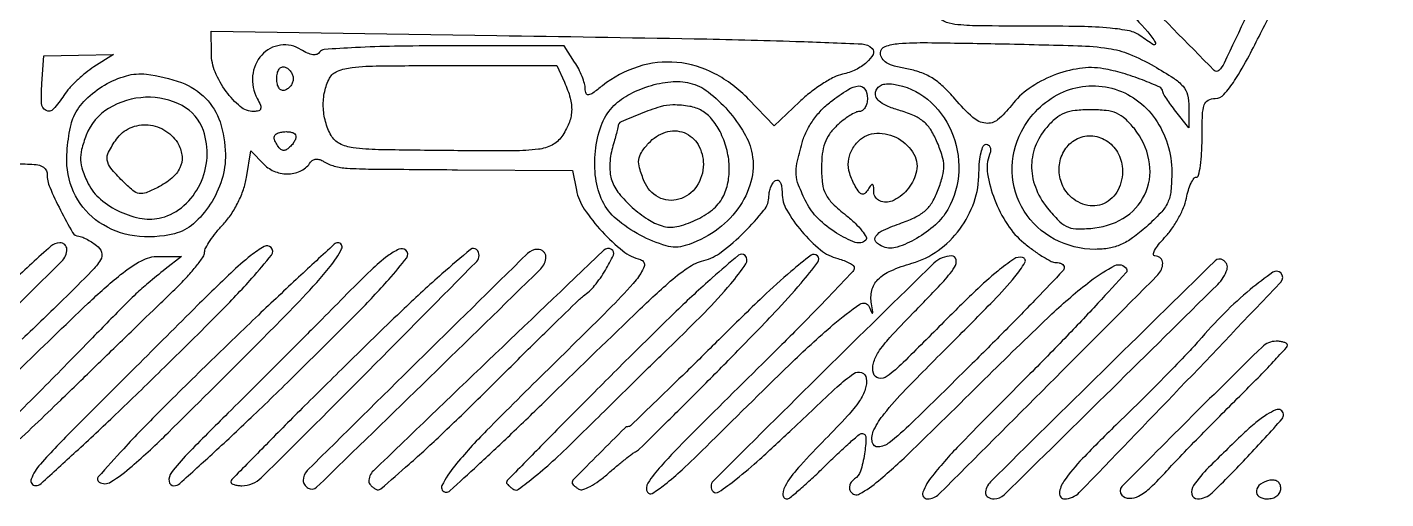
# Model space of a CAD drawing. Header units: millimetres. Extents: x 2712 to 3553, y 1367 to 1961.
# Drawn here: x 3016.13 to 3045.63, y 1883 to 1893.24 of the extents above; entities that cross this region are included whole.
import ezdxf

# ---------------------------------------------------------------- set-up
doc = ezdxf.new("R2010")
doc.units = ezdxf.units.MM

msp = doc.modelspace()

# ---------------------------------------------------------------- linework, layer by layer
for points in [[(3015.73, 1884.069, 0.004898), (3016.856, 1885.14, 0.000001), (3017.633, 1885.895, 0.000001), (3018.386, 1886.625, 0.000001), (3019.029, 1887.249, 0.000006), (3019.376, 1887.586, 0.01384), (3019.608, 1887.824, 0.01858), (3019.804, 1888.053, 0.0159), (3019.951, 1888.251, 0.152954), (3019.982, 1888.35, -0.125894), (3020.006, 1888.444, -0.021741), (3020.102, 1888.602, -0.022456), (3020.234, 1888.782, -0.018418), (3020.39, 1888.962, 0.040877), (3020.562, 1889.179, 0.032147), (3020.711, 1889.438, 0.032309), (3020.825, 1889.712, 0.042937), (3020.891, 1889.974), (3020.982, 1890.548), (3021.273, 1890.257, 0.106128), (3021.519, 1890.098, 0.102419), (3021.811, 1890.051, 0.108139), (3022.086, 1890.124, 0.131516), (3022.282, 1890.303, -0.124492), (3022.332, 1890.35, -0.110227), (3022.402, 1890.37, -0.093154), (3022.483, 1890.361, -0.064683), (3022.567, 1890.322, 0.075811), (3022.795, 1890.221, 0.050026), (3023.079, 1890.175, 0.013196), (3023.605, 1890.156, 0.000557), (3025.472, 1890.141), (3027.97, 1890.123), (3028.055, 1889.7, 0.099217), (3028.226, 1889.288, 0.03814), (3028.612, 1888.8, 0.037987), (3029.065, 1888.379, 0.107299), (3029.45, 1888.189, -0.448439), (3029.526, 1888.042, -0.084987), (3029.353, 1887.748, -0.021814), (3028.828, 1887.177, -0.001978), (3027.449, 1885.815, 0.00405), (3026.106, 1884.478, 0.021777), (3025.414, 1883.714, 0.05787), (3025.137, 1883.289, 0.556701), (3025.23, 1883.14, 0.187323), (3025.309, 1883.171, 0.001041), (3025.917, 1883.728, 0.004261), (3026.607, 1884.375, 0.00267), (3027.403, 1885.144, -0.000879), (3029.308, 1886.993, -0.011094), (3030.042, 1887.673, -0.030069), (3030.478, 1888.015, -0.08988), (3030.822, 1888.171, 0.102346), (3031.209, 1888.357, 0.031226), (3031.701, 1888.786, 0.028502), (3032.129, 1889.26, 0.171164), (3032.238, 1889.568, -0.051029), (3032.249, 1889.671, -0.048033), (3032.28, 1889.773, -0.051591), (3032.326, 1889.857, -0.104153), (3032.381, 1889.909, -0.250564), (3032.435, 1889.913, -0.166307), (3032.482, 1889.868, -0.08465), (3032.513, 1889.772, -0.036352), (3032.523, 1889.638, 0.132136), (3032.623, 1889.265, 0.044847), (3032.95, 1888.803, 0.045058), (3033.36, 1888.4, 0.11045), (3033.736, 1888.211, -0.028149), (3033.872, 1888.169, -0.039826), (3033.987, 1888.115, -0.045323), (3034.068, 1888.059, -0.221504), (3034.091, 1888.009, -0.191856), (3034.061, 1887.934, -0.001149), (3033.536, 1887.382, -0.004523), (3032.926, 1886.756, -0.002837), (3032.203, 1886.034, 0.001128), (3030.516, 1884.362, 0.014041), (3029.895, 1883.709, 0.034697), (3029.607, 1883.339, 0.294717), (3029.603, 1883.138, 0.416089), (3029.702, 1883.115, 0.025376), (3029.976, 1883.307, 0.022122), (3030.354, 1883.629, 0.007932), (3030.865, 1884.121, -0.00243), (3032.682, 1885.907, -0.015533), (3033.635, 1886.778, -0.02646), (3034.213, 1887.224, -0.469092), (3034.412, 1887.168, 0.004579), (3034.474, 1887.033, 0.545386), (3034.49, 1887.031, 0.223706), (3034.497, 1887.057, 0.002871), (3034.465, 1887.23, -0.107043), (3034.473, 1887.523, -0.136484), (3034.605, 1887.758, -0.094837), (3034.884, 1887.948, -0.033339), (3035.342, 1888.111, 0.087637), (3035.91, 1888.386, 0.076714), (3036.38, 1888.851, 0.076105), (3036.691, 1889.439, 0.083912), (3036.799, 1890.073, -0.022127), (3036.81, 1890.319, -0.040197), (3036.843, 1890.517, -0.05132), (3036.893, 1890.654, -0.286608), (3036.956, 1890.693, -0.167039), (3037.009, 1890.675, -0.15079), (3037.043, 1890.627, -0.107975), (3037.049, 1890.555, -0.061646), (3037.028, 1890.469, 0.132359), (3036.985, 1890.054, 0.052934), (3037.136, 1889.499, 0.05135), (3037.417, 1888.952, 0.076322), (3037.775, 1888.551, 0.015943), (3037.985, 1888.389, 0.019632), (3038.191, 1888.252, 0.018393), (3038.37, 1888.152, 0.118938), (3038.47, 1888.128, -0.057962), (3038.539, 1888.12, -0.077145), (3038.598, 1888.096, -0.095946), (3038.637, 1888.061, -0.163593), (3038.651, 1888.019, -0.192648), (3038.622, 1887.946, -0.000908), (3038.049, 1887.347, -0.004014), (3037.387, 1886.668, -0.002505), (3036.601, 1885.883, -0.001959), (3035.333, 1884.639, -0.026988), (3034.848, 1884.215, -0.145861), (3034.613, 1884.123, -0.384019), (3034.481, 1884.224, -0.164074), (3034.518, 1884.496, -0.053384), (3034.739, 1884.842, -0.024529), (3035.204, 1885.368, -0.003556), (3036.21, 1886.385, 0.003676), (3037.114, 1887.298, 0.020023), (3037.58, 1887.816, 0.041051), (3037.796, 1888.125, 0.507071), (3037.747, 1888.237, 0.206343), (3037.559, 1888.202, 0.023467), (3037.205, 1887.939, 0.019597), (3036.721, 1887.51, 0.006359), (3036.039, 1886.84, -0.002762), (3035.152, 1885.955, -0.03712), (3034.802, 1885.657, -0.202926), (3034.623, 1885.615, -0.294879), (3034.507, 1885.722, -0.129622), (3034.508, 1885.942, -0.079751), (3034.614, 1886.179, -0.040672), (3034.861, 1886.496, -0.008029), (3035.358, 1887.019, 0.005226), (3035.998, 1887.685, 0.039894), (3036.269, 1888.024, 0.197648), (3036.303, 1888.188, 0.361794), (3036.205, 1888.27, 0.194811), (3035.82, 1888.112, 0.001587), (3033.435, 1885.772, 0.001128), (3031.026, 1883.383, 0.41688), (3031.027, 1883.157, 0.360695), (3031.15, 1883.146, 0.015093), (3031.529, 1883.426, 0.01692), (3032.039, 1883.857, 0.006083), (3032.737, 1884.503, -0.002387), (3033.719, 1885.426, -0.036796), (3034.081, 1885.716, -0.240873), (3034.251, 1885.738, -0.283037), (3034.352, 1885.613, -0.112059), (3034.328, 1885.377, -0.067833), (3034.204, 1885.124, -0.038217), (3033.945, 1884.797, -0.008944), (3033.461, 1884.291, 0.011368), (3032.92, 1883.721, 0.041246), (3032.616, 1883.325, 0.121304), (3032.539, 1883.097, 0.443793), (3032.63, 1882.998, 0.170885), (3032.697, 1883.023, 0.005741), (3032.915, 1883.207, 0.010272), (3033.169, 1883.435, 0.006912), (3033.45, 1883.705, -0.00567), (3033.729, 1883.976, -0.008516), (3033.98, 1884.205, -0.004245), (3034.196, 1884.393, -0.16184), (3034.255, 1884.416, -0.437978), (3034.344, 1884.332, -0.035181), (3034.313, 1883.971, -0.034606), (3034.226, 1883.595, -0.182617), (3034.099, 1883.43, 0.083981), (3034.035, 1883.374, 0.093076), (3033.996, 1883.301, 0.100512), (3033.987, 1883.224, 0.116453), (3034.011, 1883.154, 0.403241), (3034.207, 1883.104, 0.046115), (3034.618, 1883.39, 0.017933), (3035.349, 1884.052, 0.001843), (3037.011, 1885.683, -0.005353), (3038.384, 1887.011, -0.025279), (3039.217, 1887.723, -0.046754), (3039.751, 1888.06, -0.389945), (3040.002, 1887.99, -0.335127), (3039.995, 1887.909, -0.001524), (3039.382, 1887.242, -0.006086), (3038.662, 1886.481, -0.003704), (3037.794, 1885.599, 0.003066), (3036.41, 1884.198, 0.022633), (3035.786, 1883.497, 0.080896), (3035.581, 1883.14, 0.52388), (3035.679, 1882.997, 0.198374), (3035.934, 1883.102, 0.000697), (3038.312, 1885.478, 0.000698), (3040.684, 1887.859, 0.198001), (3040.789, 1888.114, 0.107698), (3040.776, 1888.174, 0.099588), (3040.739, 1888.224, 0.095689), (3040.684, 1888.258, 0.091005), (3040.62, 1888.27, -0.435112), (3040.588, 1888.304, -0.104906), (3040.612, 1888.387, -0.047839), (3040.697, 1888.515, -0.020967), (3040.831, 1888.667, 0.038164), (3040.983, 1888.853, 0.02676), (3041.127, 1889.082, 0.027119), (3041.241, 1889.318, 0.049676), (3041.303, 1889.522, -0.02461), (3041.347, 1889.698, -0.036365), (3041.404, 1889.846, -0.040194), (3041.465, 1889.952, -0.247075), (3041.519, 1889.98, 0.351442), (3041.569, 1890.02, 0.018539), (3041.607, 1890.232, 0.022508), (3041.635, 1890.508, 0.0137), (3041.644, 1890.836, -0.008428), (3041.652, 1891.331, -0.07247), (3041.692, 1891.549, -0.1896), (3041.778, 1891.652, -0.125199), (3041.93, 1891.691, 0.21239), (3042.117, 1891.774, 0.039564), (3042.351, 1892.078, 0.023517), (3042.664, 1892.615, 0.005024), (3043.155, 1893.579, 0.00244)], [(3043.114, 1894.545, -0.000282), (3042.121, 1892.457, -0.079348), (3042.011, 1892.297, -0.423184), (3041.908, 1892.296, -0.000107), (3038.339, 1895.91, -0.000248)], [(3015.925, 1890.278, 0.031073), (3016.134, 1890.265, -0.033243), (3016.325, 1890.253, -0.085531), (3016.457, 1890.212, -0.13156), (3016.533, 1890.142, -0.144327), (3016.562, 1890.046, 0.100572), (3016.619, 1889.761, 0.017766), (3016.851, 1889.265, 0.011992), (3017.116, 1888.775, 0.268924), (3017.25, 1888.698, -0.09962), (3017.31, 1888.686, -0.020129), (3017.409, 1888.639, -0.020506), (3017.522, 1888.575, -0.017923), (3017.635, 1888.499, -0.159584), (3017.742, 1888.349, -0.217946), (3017.722, 1888.186, -0.056736), (3017.526, 1887.936, -0.004205), (3016.911, 1887.323, -0.0019), (3016.482, 1886.906, -0.001534), (3016.019, 1886.462, -0.00155)], [(3015.922, 1885.769, -0.002262), (3017.451, 1887.242, -0.019791), (3018.157, 1887.864, -0.047225), (3018.609, 1888.166, -0.124255), (3018.984, 1888.261), (3019.483, 1888.261), (3019.127, 1887.981, 0.006716), (3018.755, 1887.68, 0.016126), (3018.491, 1887.445, 0.009361), (3018.17, 1887.13, 0.001063), (3017.46, 1886.403, -0.001568), (3017, 1885.933, -0.001001), (3016.462, 1885.388, -0.001006), (3015.932, 1884.857, -0.001876)]]:
    msp.add_lwpolyline(points, format="xyb")
for points in [[(3037.51, 1893.738), (3039.005, 1893.757), (3039.077, 1894.155), (3039.15, 1894.553), (3039.955, 1893.692, -0.005093), (3040.463, 1893.136, -0.060001), (3040.631, 1892.897, -0.75717), (3040.588, 1892.855, -0.029328), (3040.299, 1893.049, 0.112645), (3040.067, 1893.153, 0.027299), (3039.648, 1893.214, 0.017851), (3039.009, 1893.249, 0.004577), (3037.972, 1893.258, -0.002796), (3036.788, 1893.265, -0.025836), (3036.276, 1893.297, -0.078614), (3036.032, 1893.365, -0.348077), (3035.969, 1893.489, -0.233548), (3036.061, 1893.609, -0.073948), (3036.284, 1893.68, -0.031969), (3036.694, 1893.72, -0.00498)], [(3026.329, 1893.055, -0.000676), (3030.61, 1892.985, -0.004136), (3032.819, 1892.928, -0.002623), (3034.263, 1892.871, -0.187329), (3034.478, 1892.776, -0.327668), (3034.498, 1892.645, -0.092611), (3034.362, 1892.473, -0.066535), (3034.119, 1892.311, -0.06324), (3033.838, 1892.215, 0.068544), (3033.651, 1892.15, 0.023533), (3033.402, 1892.006, 0.022878), (3033.139, 1891.82, 0.024536), (3032.9, 1891.615), (3032.351, 1891.094), (3031.796, 1891.672, 0.080168), (3031.06, 1892.226, 0.098625), (3030.237, 1892.471, 0.101273), (3029.4, 1892.378, 0.088966), (3028.623, 1891.965, -0.010218), (3028.412, 1891.806, -0.113484), (3028.316, 1891.766, -0.365362), (3028.266, 1891.795, -0.086027), (3028.248, 1891.899, 0.069499), (3028.232, 1892.011, 0.025002), (3028.18, 1892.164, 0.024232), (3028.106, 1892.328, 0.026405), (3028.018, 1892.479), (3027.787, 1892.831), (3025.176, 1892.831, 0.004342), (3024.104, 1892.821, 0.008701), (3023.258, 1892.792, 0.003997), (3022.579, 1892.751, 0.24182), (3022.477, 1892.69, -0.18484), (3022.419, 1892.645, -0.107559), (3022.33, 1892.639, -0.071499), (3022.214, 1892.673, -0.034148), (3022.077, 1892.747, 0.176878), (3021.627, 1892.845, 0.177466), (3021.221, 1892.63, 0.160593), (3021.025, 1892.182, 0.147803), (3021.124, 1891.688, -0.023419), (3021.194, 1891.54, -0.165591), (3021.199, 1891.462, -0.272467), (3021.156, 1891.419, -0.062102), (3021.049, 1891.406, -0.175135), (3020.757, 1891.511, -0.062009), (3020.449, 1891.84, -0.0595), (3020.211, 1892.264, -0.095905), (3020.129, 1892.669), (3020.124, 1893.148)], [(3037.251, 1892.875, -0.002452), (3038.949, 1892.833, -0.028603), (3039.61, 1892.775, -0.06188), (3040.067, 1892.65, -0.032095), (3040.6, 1892.389, -0.013431), (3041.027, 1892.129, -0.073015), (3041.23, 1891.952, -0.117451), (3041.325, 1891.764, -0.061373), (3041.356, 1891.502), (3041.353, 1891.049), (3041.074, 1891.406, -0.008599), (3040.967, 1891.547, -0.011864), (3040.876, 1891.678, -0.008579), (3040.806, 1891.79, -0.126598), (3040.792, 1891.834, 0.282512), (3040.725, 1891.933, 0.014174), (3040.35, 1892.09, 0.021848), (3039.918, 1892.236, 0.026077), (3039.5, 1892.334, 0.082356), (3038.98, 1892.34, 0.056984), (3038.412, 1892.186, 0.056627), (3037.889, 1891.905, 0.078015), (3037.504, 1891.538, -0.056582), (3037.204, 1891.227, -0.203898), (3036.946, 1891.15, -0.157536), (3036.666, 1891.277, -0.031032), (3036.277, 1891.678, 0.027127), (3036.021, 1891.947, 0.049062), (3035.78, 1892.133, 0.054467), (3035.525, 1892.255, 0.043341), (3035.231, 1892.332, -0.02355), (3034.963, 1892.39, -0.07107), (3034.792, 1892.463, -0.115759), (3034.696, 1892.557, -0.142058), (3034.661, 1892.678, -0.315505), (3034.758, 1892.816, -0.068139), (3035.059, 1892.881, -0.022095), (3035.68, 1892.9, -0.001943)], [(3017.246, 1892.629), (3018.001, 1892.641), (3017.579, 1892.373, 0.028695), (3017.4, 1892.245, 0.019804), (3017.213, 1892.082, 0.020024), (3017.045, 1891.909, 0.038088), (3016.927, 1891.756, -0.039673), (3016.695, 1891.456, -0.342822), (3016.539, 1891.429, -0.264608), (3016.441, 1891.583, -0.029856), (3016.447, 1892.011), (3016.49, 1892.617)], [(3021.728, 1892.368, -0.087886), (3021.796, 1892.331, -0.06965), (3021.854, 1892.27, -0.06941), (3021.893, 1892.195, -0.085974), (3021.906, 1892.118, -0.085974), (3021.893, 1892.041, -0.06941), (3021.854, 1891.966, -0.06965), (3021.796, 1891.906, -0.087886), (3021.728, 1891.869, -0.162171), (3021.657, 1891.869, -0.158614), (3021.599, 1891.911, -0.105759), (3021.562, 1891.997, -0.049736), (3021.55, 1892.118, -0.049736), (3021.562, 1892.239, -0.105759), (3021.599, 1892.325, -0.158614), (3021.657, 1892.368, -0.162171)], [(3022.695, 1892.127, -0.176373), (3022.868, 1892.282, -0.068377), (3023.184, 1892.361, -0.024648), (3023.78, 1892.396, -0.002358), (3025.237, 1892.403), (3027.632, 1892.403), (3027.797, 1892.04, -0.040611), (3027.921, 1891.698, -0.079317), (3027.952, 1891.41, -0.08569), (3027.891, 1891.142, -0.054468), (3027.737, 1890.861, -0.120267), (3027.526, 1890.676, -0.090602), (3027.23, 1890.585, -0.029711), (3026.686, 1890.552, -0.002236), (3025.207, 1890.557, -0.002323), (3023.757, 1890.576, -0.028433), (3023.205, 1890.617, -0.086068), (3022.913, 1890.708, -0.147065), (3022.73, 1890.884, -0.062401), (3022.608, 1891.185, -0.058615), (3022.559, 1891.513, -0.059745), (3022.589, 1891.838, -0.070459)], [(3017.14, 1891.295, -0.092087), (3017.399, 1891.665, -0.062043), (3017.811, 1891.979, -0.0626), (3018.282, 1892.18, -0.099655), (3018.717, 1892.215, -0.058357), (3019.477, 1892.032, -0.110196), (3020.004, 1891.692, -0.117778), (3020.316, 1891.178, -0.072709), (3020.433, 1890.478, -0.080497), (3020.355, 1889.927, -0.067442), (3020.105, 1889.391, -0.071204), (3019.741, 1888.969, -0.118036), (3019.326, 1888.753, -0.096059), (3018.458, 1888.705, -0.11484), (3017.695, 1888.998, -0.123294), (3017.177, 1889.576, -0.121997), (3016.989, 1890.332, -0.020719), (3017, 1890.599, -0.018031), (3017.033, 1890.876, -0.018408), (3017.082, 1891.125, -0.049772)], [(3028.834, 1891.494, -0.076617), (3029.174, 1891.76, -0.051729), (3029.626, 1891.955, -0.052105), (3030.104, 1892.052, -0.082792), (3030.519, 1892.023, -0.107282), (3030.918, 1891.831, -0.047057), (3031.347, 1891.427, -0.046785), (3031.701, 1890.938, -0.087252), (3031.872, 1890.482, -0.113615), (3031.847, 1889.881, -0.091039), (3031.565, 1889.295, -0.083741), (3031.067, 1888.808, -0.076482), (3030.421, 1888.493, -0.147986), (3030.004, 1888.49, -0.05172), (3029.443, 1888.72, -0.051452), (3028.923, 1889.073, -0.105598), (3028.622, 1889.46, -0.081544), (3028.475, 1889.958, -0.057364), (3028.468, 1890.544, -0.058784), (3028.592, 1891.097, -0.104295)], [(3032.957, 1890.726, -0.047189), (3033.05, 1890.968, -0.036847), (3033.193, 1891.211, -0.036319), (3033.373, 1891.433, -0.041812), (3033.576, 1891.617, -0.02219), (3033.953, 1891.879, -0.118211), (3034.189, 1891.959, -0.292677), (3034.322, 1891.89, -0.131778), (3034.376, 1891.691, -0.057349), (3034.363, 1891.582, -0.076635), (3034.326, 1891.489, -0.095599), (3034.271, 1891.427, -0.165094), (3034.207, 1891.406, 0.112596), (3034.121, 1891.386, 0.026854), (3033.991, 1891.315, 0.026266), (3033.847, 1891.214, 0.02332), (3033.708, 1891.096, 0.052094), (3033.553, 1890.916, 0.065486), (3033.452, 1890.721, 0.057318), (3033.396, 1890.486, 0.029466), (3033.378, 1890.183, 0.031227), (3033.4, 1889.839, 0.088499), (3033.471, 1889.611, 0.080962), (3033.621, 1889.409, 0.023311), (3033.913, 1889.151, -0.02109), (3034.11, 1888.979, -0.03518), (3034.258, 1888.816, -0.040575), (3034.348, 1888.682, -0.334329), (3034.338, 1888.613, -0.29418), (3034.113, 1888.564, -0.052259), (3033.707, 1888.766, -0.050807), (3033.303, 1889.085, -0.086205), (3033.05, 1889.432, -0.0171), (3032.881, 1889.806, -0.079706), (3032.828, 1890.035, -0.072793), (3032.846, 1890.279, -0.012873)], [(3035.119, 1888.987, 0.030027), (3035.43, 1889.117, 0.07059), (3035.637, 1889.258, 0.076858), (3035.787, 1889.443, 0.041117), (3035.914, 1889.709, 0.025306), (3036.009, 1890.005, 0.070129), (3036.035, 1890.222, 0.069621), (3036.001, 1890.438, 0.024676), (3035.894, 1890.733, 0.039318), (3035.759, 1890.998, 0.077243), (3035.605, 1891.177, 0.072913), (3035.399, 1891.308, 0.03182), (3035.094, 1891.421, -0.022526), (3034.829, 1891.513, -0.064027), (3034.658, 1891.608, -0.107246), (3034.569, 1891.71, -0.177694), (3034.552, 1891.822, -0.114168), (3034.594, 1891.915, -0.123635), (3034.672, 1891.977, -0.09561), (3034.787, 1892.005, -0.046931), (3034.939, 1891.998, -0.138503), (3035.68, 1891.67, -0.11757), (3036.196, 1890.983, -0.112853), (3036.36, 1890.113, -0.120065), (3036.122, 1889.28, -0.080835), (3035.851, 1888.944, -0.051403), (3035.444, 1888.649, -0.052667), (3035.023, 1888.46, -0.172062), (3034.722, 1888.468, -0.114673), (3034.561, 1888.577, -0.365139), (3034.556, 1888.697, -0.125634), (3034.726, 1888.832, -0.020692)], [(3037.722, 1890.973, -0.160252), (3038.566, 1891.8, -0.182646), (3039.687, 1891.909, -0.177172), (3040.625, 1891.246, -0.15234), (3040.986, 1890.088, -0.024498), (3040.966, 1889.681, -0.084801), (3040.897, 1889.428, -0.080937), (3040.746, 1889.205, -0.021081), (3040.434, 1888.904, -0.023802), (3040.134, 1888.661, -0.053864), (3039.881, 1888.515, -0.062063), (3039.626, 1888.438, -0.042199), (3039.324, 1888.413, -0.122931), (3038.435, 1888.635, -0.131311), (3037.78, 1889.245, -0.132994), (3037.523, 1890.094, -0.127598)], [(3017.456, 1889.838, 0.103518), (3017.723, 1889.499, 0.066016), (3018.148, 1889.23, 0.066327), (3018.626, 1889.081, 0.107781), (3019.049, 1889.101, 0.117425), (3019.532, 1889.362, 0.099251), (3019.882, 1889.827, 0.095616), (3020.034, 1890.408, 0.099913), (3019.954, 1890.993, 0.189913), (3019.491, 1891.534, 0.132566), (3018.7, 1891.713, 0.12627), (3017.896, 1891.472, 0.167675), (3017.41, 1890.89, 0.026673), (3017.311, 1890.579, 0.075041), (3017.286, 1890.352, 0.076406), (3017.33, 1890.131, 0.028376)], [(3028.822, 1889.908, 0.079701), (3028.984, 1889.625, 0.039284), (3029.27, 1889.323, 0.039163), (3029.604, 1889.066, 0.071073), (3029.915, 1888.921, 0.127309), (3030.236, 1888.907, 0.057344), (3030.638, 1889.044, 0.056635), (3031.009, 1889.273, 0.103268), (3031.236, 1889.545, 0.075685), (3031.348, 1889.86, 0.058219), (3031.375, 1890.224, 0.055175), (3031.316, 1890.605, 0.053399), (3031.175, 1890.968, 0.052043), (3030.992, 1891.246, 0.092518), (3030.783, 1891.422, 0.087246), (3030.516, 1891.517, 0.042135), (3030.153, 1891.548, 0.074558), (3029.876, 1891.507, 0.019026), (3029.448, 1891.357, 0.011516), (3029.025, 1891.18, 0.295952), (3028.96, 1891.08, -0.063999), (3028.957, 1891.056, -0.001156), (3028.924, 1890.931, -0.002856), (3028.885, 1890.786, -0.001901), (3028.838, 1890.619, 0.035328), (3028.799, 1890.435, 0.029045), (3028.782, 1890.234, 0.029981), (3028.79, 1890.047, 0.065867)], [(3038.321, 1889.263, 0.026299), (3038.558, 1889.01, 0.099672), (3038.74, 1888.893, 0.096644), (3038.956, 1888.855, 0.023906), (3039.317, 1888.878, 0.12328), (3040.002, 1889.134, 0.14847), (3040.429, 1889.67, 0.146259), (3040.49, 1890.359, 0.118621), (3040.173, 1891.033, 0.038293), (3039.975, 1891.246, 0.083933), (3039.789, 1891.366, 0.075555), (3039.56, 1891.426, 0.026569), (3039.222, 1891.444, 0.027121), (3038.89, 1891.426, 0.068698), (3038.657, 1891.368, 0.077455), (3038.465, 1891.254, 0.042127), (3038.269, 1891.061, 0.087121), (3038.02, 1890.642, 0.098245), (3037.942, 1890.181, 0.094266), (3038.046, 1889.71, 0.07378)], [(3018.066, 1890.804, -0.137158), (3018.365, 1891.049, -0.125968), (3018.759, 1891.115, -0.122807), (3019.143, 1890.982, -0.126656), (3019.415, 1890.687, -0.104597), (3019.491, 1890.427, -0.132105), (3019.444, 1890.182, -0.107447), (3019.268, 1889.957, -0.053689), (3018.965, 1889.757, -0.025428), (3018.71, 1889.641, -0.140374), (3018.562, 1889.626, -0.130633), (3018.422, 1889.692, -0.020882), (3018.199, 1889.898, -0.021994), (3017.944, 1890.176, -0.138907), (3017.866, 1890.35, -0.159012), (3017.897, 1890.526, -0.031407)], [(3021.943, 1890.917, -0.192999), (3021.963, 1890.871, -0.08757), (3021.953, 1890.805, -0.067411), (3021.915, 1890.729, -0.047424), (3021.855, 1890.656, -0.046427), (3021.761, 1890.578, -0.1827), (3021.689, 1890.561, -0.17962), (3021.622, 1890.595, -0.044633), (3021.547, 1890.694, -0.051825), (3021.498, 1890.795, -0.171135), (3021.497, 1890.868, -0.192281), (3021.542, 1890.921, -0.067514), (3021.636, 1890.955, -0.041408), (3021.727, 1890.967, -0.043065), (3021.817, 1890.964, -0.046995), (3021.895, 1890.947, -0.119198)], [(3029.624, 1890.717, -0.131276), (3029.994, 1890.957, -0.17191), (3030.395, 1890.946, -0.171893), (3030.699, 1890.686, -0.131249), (3030.813, 1890.259, -0.150073), (3030.665, 1889.778, -0.174749), (3030.281, 1889.499, -0.194799), (3029.839, 1889.544, -0.177032), (3029.53, 1889.886, -0.022933), (3029.427, 1890.179, -0.101253), (3029.411, 1890.36, -0.119069), (3029.469, 1890.518, -0.037386)], [(3034.183, 1890.764, -0.191616), (3034.577, 1890.934, -0.136417), (3035.048, 1890.817, -0.139245), (3035.386, 1890.476, -0.200139), (3035.431, 1890.059, -0.106609), (3035.235, 1889.701, -0.112312), (3034.913, 1889.462, -0.211483), (3034.644, 1889.464, -0.292987), (3034.516, 1889.66, 0.015023), (3034.511, 1889.787, 0.280965), (3034.489, 1889.818, 0.347061), (3034.456, 1889.809, 0.019066), (3034.39, 1889.714, -0.055165), (3034.32, 1889.626, -0.264994), (3034.261, 1889.61, -0.175589), (3034.198, 1889.652, -0.024688), (3034.112, 1889.785, -0.058005), (3033.992, 1890.061, -0.091932), (3033.963, 1890.317, -0.099696), (3034.028, 1890.551, -0.079112)], [(3038.866, 1890.778, -0.140651), (3039.185, 1890.878, -0.130133), (3039.52, 1890.798, -0.123113), (3039.784, 1890.558, -0.118633), (3039.909, 1890.218, -0.127661), (3039.844, 1889.752, -0.166593), (3039.561, 1889.432, -0.180193), (3039.16, 1889.367, -0.148572), (3038.775, 1889.572, -0.109315), (3038.589, 1889.863, -0.10686), (3038.541, 1890.208, -0.109396), (3038.64, 1890.536, -0.119516)], [(3011.769, 1883.282, 0.19599), (3012.038, 1883.392, 0.000751), (3014.462, 1885.768, 0.000739), (3016.879, 1888.154, 0.200287), (3016.989, 1888.417, 0.111015), (3016.977, 1888.47, 0.100021), (3016.944, 1888.515, 0.094731), (3016.893, 1888.545, 0.088227), (3016.834, 1888.555, 0.184977), (3016.642, 1888.481, 0.003395), (3015.819, 1887.733, 0.009067), (3014.992, 1886.941, 0.013184), (3014.293, 1886.211, -0.002697), (3014.081, 1885.979, -0.002653), (3013.865, 1885.748, -0.002607), (3013.673, 1885.548, -0.01012), (3013.551, 1885.427, -0.000163), (3013.413, 1885.295, -0.000024), (3013.132, 1885.027, -0.000027), (3012.798, 1884.709, -0.000023), (3012.447, 1884.375, 0.008204), (3011.884, 1883.821, 0.055516), (3011.643, 1883.514, 0.268427), (3011.639, 1883.36, 0.27595)], [(3016.312, 1883.285, 0.182613), (3016.431, 1883.331, 0.001492), (3017.187, 1884.021, 0.005085), (3018.05, 1884.828, 0.00322), (3019.041, 1885.787, 0.002933), (3020.304, 1887.039, 0.013553), (3021.01, 1887.787, 0.01458), (3021.434, 1888.29, 0.381147), (3021.424, 1888.453, 0.335129), (3021.278, 1888.473, 0.039653), (3020.988, 1888.28, 0.023887), (3020.548, 1887.898, 0.005212), (3019.829, 1887.198, 0.000562), (3017.148, 1884.523, 0.013365), (3016.414, 1883.75, 0.093146), (3016.215, 1883.423, 0.528603)], [(3017.69, 1883.361, 0.287932), (3017.945, 1883.363, 0.036555), (3018.405, 1883.706, 0.016272), (3019.189, 1884.431, 0.00167), (3020.98, 1886.211, 0.004365), (3022.11, 1887.362, 0.021769), (3022.709, 1888.04, 0.053581), (3022.958, 1888.425, 0.558443), (3022.877, 1888.555, 0.188656), (3022.797, 1888.524, 0.000667), (3022.024, 1887.808, 0.003401), (3021.152, 1886.987, 0.002112), (3020.138, 1886.011, 0.003563), (3019, 1884.89, 0.010046), (3018.225, 1884.085, 0.005758), (3017.673, 1883.473, 0.46468)], [(3019.316, 1883.282, 0.18572), (3019.442, 1883.331, 0.001731), (3020.189, 1884.01, 0.00553), (3021.044, 1884.81, 0.003513), (3022.022, 1885.76, 0.002793), (3023.3, 1887.033, 0.014493), (3023.981, 1887.76, 0.018268), (3024.37, 1888.232, 0.40204), (3024.351, 1888.394, 0.285993), (3024.202, 1888.414, 0.056614), (3023.96, 1888.271, 0.029857), (3023.597, 1887.961, 0.006347), (3023.007, 1887.377, -0.001084), (3022.466, 1886.831, -0.000564), (3021.79, 1886.153, -0.000561), (3021.094, 1885.458, -0.000856), (3020.488, 1884.856, 0.003564), (3019.606, 1883.97, 0.034027), (3019.259, 1883.565, 0.192564), (3019.209, 1883.377, 0.379289)], [(3020.792, 1883.282, 0.197508), (3021.212, 1883.455, 0.001989), (3023.541, 1885.777, 0.001435), (3025.89, 1888.152, 0.411788), (3025.889, 1888.406, 0.38832), (3025.757, 1888.412, 0.00619), (3025.137, 1887.88, 0.01039), (3024.314, 1887.127, 0.003529), (3023.149, 1885.998, 0.001503), (3022.153, 1885.014, 0.002448), (3021.315, 1884.172, 0.000339), (3020.575, 1883.42, 0.196733), (3020.552, 1883.364, 0.251001), (3020.569, 1883.333, 0.064474), (3020.622, 1883.306, 0.049974), (3020.7, 1883.288, 0.032473)], [(3022.231, 1883.23, 0.343421), (3022.415, 1883.25, 0.000571), (3024.863, 1885.628, 0.000769), (3027.281, 1887.989, 0.201617), (3027.393, 1888.255, 0.111958), (3027.379, 1888.315, 0.100241), (3027.34, 1888.366, 0.094565), (3027.283, 1888.401, 0.087514), (3027.215, 1888.413, 0.196118), (3026.993, 1888.322, 0.000522), (3024.6, 1885.97, 0.000513), (3022.21, 1883.611, 0.200343), (3022.12, 1883.394, 0.096958), (3022.128, 1883.353, 0.052587), (3022.152, 1883.307, 0.049608), (3022.188, 1883.264, 0.055601)], [(3023.698, 1883.204, 0.326982), (3023.808, 1883.213, 0.00338), (3024.424, 1883.751, 0.009044), (3025.141, 1884.408, 0.005406), (3025.97, 1885.213, -0.000767), (3026.79, 1886.025, -0.00119), (3027.501, 1886.724, -0.000339), (3028.122, 1887.329, -0.039515), (3028.209, 1887.401, 0.067112), (3028.452, 1887.627, 0.036101), (3028.688, 1887.962, 0.031384), (3028.858, 1888.287, 0.375108), (3028.819, 1888.412, 0.341143), (3028.651, 1888.394, 0.000459), (3026.135, 1885.992, 0.000613), (3023.647, 1883.605, 0.20402), (3023.545, 1883.365, 0.153618), (3023.555, 1883.334, 0.037823), (3023.59, 1883.291, 0.035171), (3023.639, 1883.246, 0.028926)], [(3026.694, 1883.203, 0.307803), (3026.801, 1883.207, 0.009961), (3027.161, 1883.487, 0.01572), (3027.592, 1883.859, 0.009289), (3028.083, 1884.328, -0.000509), (3028.597, 1884.836, -0.000482), (3029.122, 1885.352, -0.000478), (3029.587, 1885.809, -0.001693), (3029.887, 1886.1, 0.005504), (3030.837, 1887.038, 0.0202), (3031.407, 1887.662, 0.025381), (3031.736, 1888.096, 0.360457), (3031.719, 1888.276, 0.386705), (3031.578, 1888.283, 0.008382), (3031.008, 1887.795, 0.011517), (3030.222, 1887.068, 0.003404), (3029.053, 1885.918, 0.001043), (3028.089, 1884.953, 0.00171), (3027.277, 1884.131, 0.000167), (3026.553, 1883.394, 0.196298), (3026.538, 1883.355, 0.169168), (3026.547, 1883.327, 0.03189), (3026.584, 1883.287, 0.030863), (3026.634, 1883.244, 0.023997)], [(3028.11, 1883.208, 0.22666), (3028.196, 1883.199, 0.036989), (3028.354, 1883.268, 0.034508), (3028.542, 1883.385, 0.024172), (3028.737, 1883.54, -0.005344), (3028.93, 1883.706, -0.006754), (3029.112, 1883.854, -0.005454), (3029.267, 1883.975, -0.053186), (3029.338, 1884.018, 0.0846), (3029.422, 1884.076, 0.000653), (3030.008, 1884.653, 0.002388), (3030.678, 1885.319, 0.001528), (3031.45, 1886.099, 0.004221), (3032.366, 1887.046, 0.01456), (3032.936, 1887.681, 0.013295), (3033.299, 1888.134, 0.374761), (3033.289, 1888.274, 0.374208), (3033.151, 1888.283, 0.014221), (3032.715, 1887.934, 0.01509), (3032.104, 1887.382, 0.004374), (3031.194, 1886.495, -0.001496), (3030.444, 1885.755, -0.002435), (3029.802, 1885.132, -0.000339), (3029.23, 1884.582, -0.193503), (3029.187, 1884.565, 0.197749), (3029.107, 1884.532, 0.001268), (3028.55, 1883.977, 0.001269), (3027.996, 1883.42, 0.197439), (3027.963, 1883.339, 0.189103), (3027.971, 1883.319, 0.023752), (3028.006, 1883.284, 0.025239), (3028.053, 1883.246, 0.018431)], [(3037.127, 1882.997, 0.196281), (3037.346, 1883.087, 0.000532), (3039.69, 1885.388, 0.000825), (3041.984, 1887.653, 0.115612), (3042.186, 1887.976, 0.103174), (3042.193, 1888.03, 0.078504), (3042.179, 1888.088, 0.075153), (3042.146, 1888.141, 0.080739), (3042.1, 1888.181, 0.34482), (3041.926, 1888.162, 0.000512), (3039.472, 1885.755, 0.000694), (3037.048, 1883.367, 0.200456), (3036.941, 1883.111, 0.160365), (3036.955, 1883.068, 0.096658), (3036.996, 1883.031, 0.078245), (3037.056, 1883.006, 0.059312)], [(3038.656, 1882.997, 0.20313), (3038.975, 1883.132, 0.001292), (3041.157, 1885.397, 0.000943), (3043.356, 1887.702, 0.406864), (3043.354, 1887.9, 0.365695), (3043.179, 1887.915, 0.018543), (3042.69, 1887.54, 0.023966), (3042.129, 1887.029, 0.018581), (3041.568, 1886.423, -0.0138), (3041.32, 1886.15, -0.002989), (3040.877, 1885.693, -0.003116), (3040.357, 1885.17, -0.002976), (3039.822, 1884.646, 0.008236), (3039.047, 1883.87, 0.038202), (3038.644, 1883.383, 0.131877), (3038.546, 1883.118, 0.441089)], [(3039.902, 1883.077, 0.194707), (3040.065, 1883.008, 0.128424), (3040.265, 1883.056, 0.065814), (3040.525, 1883.244, 0.018338), (3040.877, 1883.603, -0.006089), (3041.16, 1883.905, -0.002156), (3041.571, 1884.33, -0.002139), (3042.027, 1884.794, -0.002515), (3042.464, 1885.229, 0.003835), (3042.86, 1885.627, 0.006015), (3043.193, 1885.975, 0.002015), (3043.475, 1886.279, 0.188177), (3043.497, 1886.334, 0.249407), (3043.48, 1886.366, 0.065181), (3043.426, 1886.393, 0.050425), (3043.347, 1886.411, 0.032819), (3043.254, 1886.418, 0.195849), (3042.947, 1886.292, 0.002515), (3041.431, 1884.796, 0.001815), (3039.901, 1883.261, 0.412596)], [(3041.541, 1882.997, 0.195385), (3041.861, 1883.127, 0.010702), (3042.636, 1883.914, 0.008739), (3043.383, 1884.735, 0.464213), (3043.355, 1884.921, 0.244379), (3043.247, 1884.929, 0.038861), (3043.053, 1884.827, 0.032912), (3042.81, 1884.651, 0.01717), (3042.531, 1884.403, 0.006211), (3041.787, 1883.677, 0.042941), (3041.459, 1883.287, 0.209844), (3041.42, 1883.095, 0.352873)], [(3043.057, 1882.997, 0.066422), (3043.176, 1883.013, 0.09567), (3043.271, 1883.06, 0.111791), (3043.332, 1883.132, 0.12024), (3043.354, 1883.221, 0.099154), (3043.337, 1883.308, 0.133817), (3043.288, 1883.371, 0.126354), (3043.212, 1883.402, 0.083236), (3043.117, 1883.4, 0.100818), (3042.912, 1883.315, 0.210781), (3042.823, 1883.172, 0.297834), (3042.88, 1883.048, 0.14074)]]:
    msp.add_lwpolyline(points, format="xyb", close=True)

doc.saveas('drawing.dxf')
